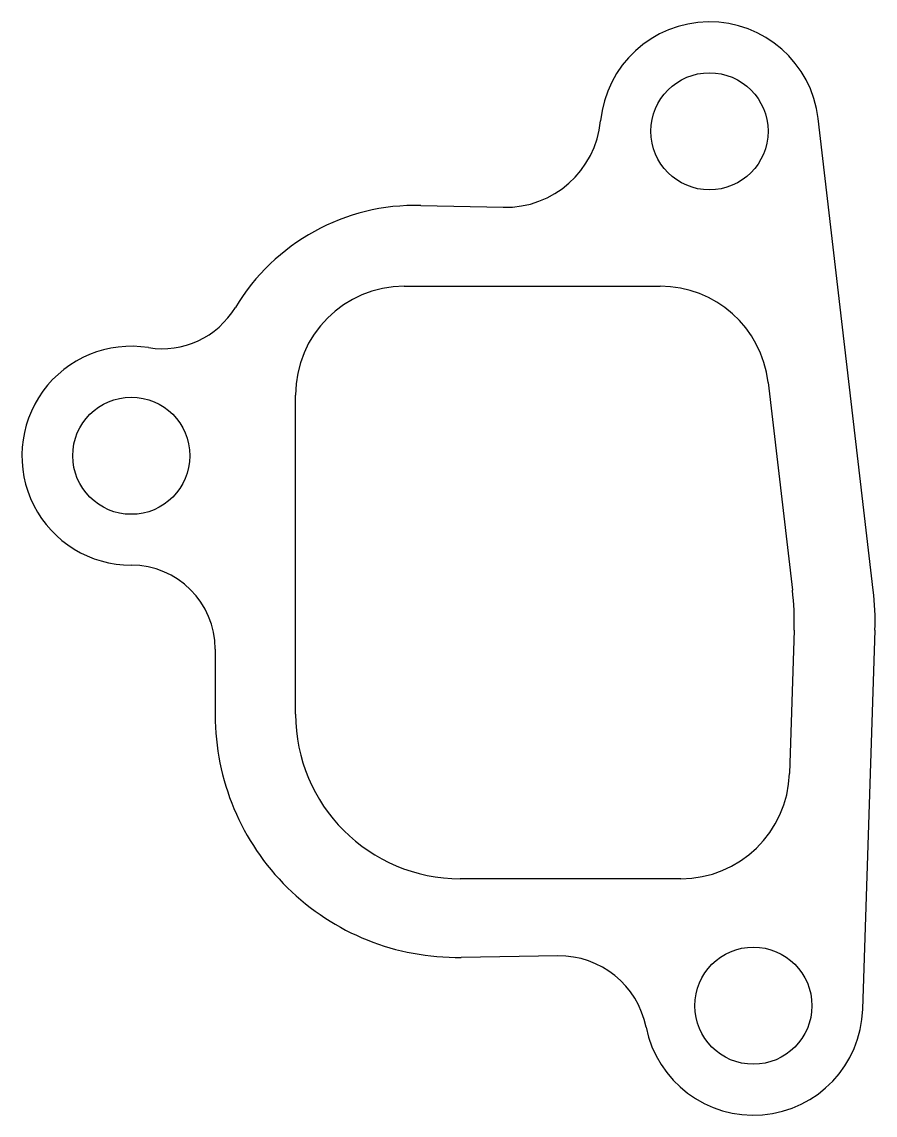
# Model space of a CAD drawing. Extents: x -40.8 to 25.5, y -43.5 to 41.4.
import ezdxf

# ---------------------------------------------------------------- set-up
doc = ezdxf.new("R2010")
doc.units = 0
doc.layers.add('MODELSKETCH_VISIBLE', color=7, linetype='CONTINUOUS')

msp = doc.modelspace()

# ---------------------------------------------------------------- linework, layer by layer
at = {"layer": 'MODELSKETCH_VISIBLE'}
for p, q in [((25.318, -2.746), (21.033, 33.871)), ((-9.833, 27.126), (-3.427, 26.979)), ((-11.115, 20.849), (8.757, 20.849)), ((17.149, 13.381), (19.037, -2.746)), ((-19.565, -12.375), (-19.565, 12.399)), ((19.168, -5.864), (18.809, -16.993)), ((24.499, -35.305), (25.45, -5.864)), ((-25.806, -7.333), (-25.806, -12.453)), ((10.364, -25.17), (-6.77, -25.17)), ((0.816, -31.165), (-6.697, -31.277))]:
    msp.add_line(p, q, dxfattribs=at)
for centre in [(12.591, 32.883), (-32.324, 7.685), (16.003, -35.031)]:
    msp.add_circle(centre, 4.55, dxfattribs=at)
for centre, radius, start, end in [((12.591, 32.883), 8.5, 6.67483, 174.54315), ((-3.257, 34.397), 7.42, 268.69062, 354.54315), ((-10.208, 10.74), 16.39, 88.69062, 148.88753), ((-11.115, 12.399), 8.45, 90, 180), ((8.757, 12.399), 8.45, 6.67483, 90), ((-29.933, 22.645), 6.65, 260.91897, 328.88753), ((-32.324, 7.685), 8.5, 80.91897, 270), ((-32.324, -7.333), 6.518, 0, 90), ((-1.821, -5.187), 21, 358.15097, 6.67483), ((4.46, -5.187), 21, 358.15097, 6.67483), ((-6.98, -12.453), 18.826, 180, 270.85966), ((-6.77, -12.375), 12.795, 180, 270), ((10.364, -16.721), 8.45, 270, 358.15097), ((0.919, -38.047), 6.883, 11.30679, 90.85966), ((16.003, -35.031), 8.5, 191.30679, 358.15097)]:
    msp.add_arc(centre, radius, start, end, dxfattribs=at)

doc.saveas('drawing.dxf')
